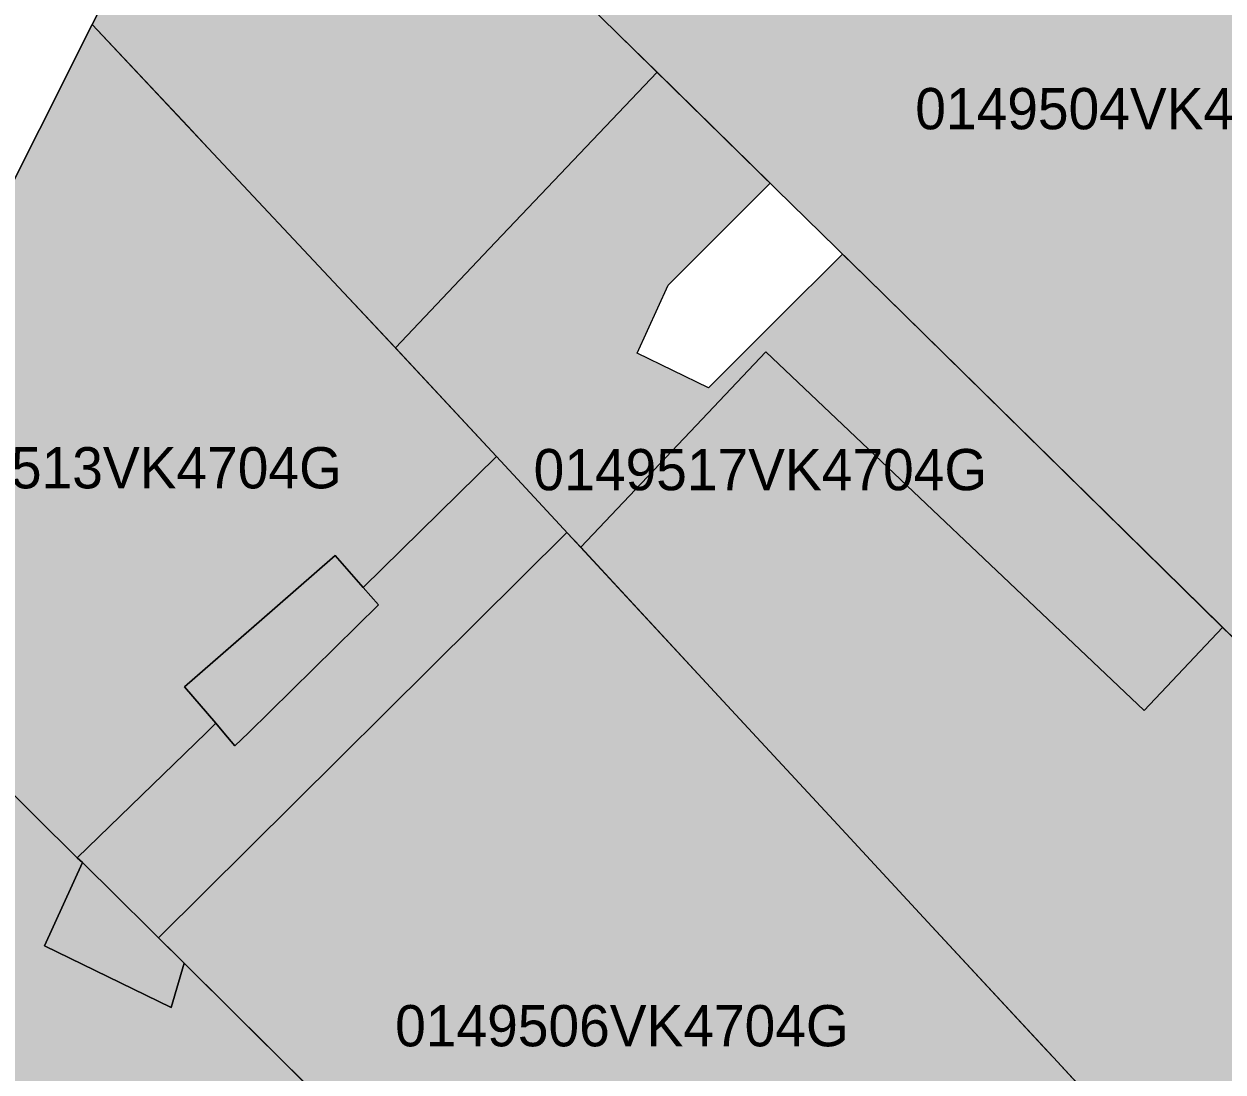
# Model space of a CAD drawing. Header units: metres. Extents: x -6 to 1255, y -2 to 532.
# Drawn here: x 389.32 to 418.4, y 307.46 to 332.88 of the extents above; entities that cross this region are included whole.
import ezdxf

# ---------------------------------------------------------------- set-up
doc = ezdxf.new("R2010")
doc.units = ezdxf.units.M
doc.header["$MEASUREMENT"] = 0
for name, color, linetype, lineweight, true_color in [('TPX_BUILDINGS', 7, 'CONTINUOUS', 0, 0x000000), ('TPX_BUILDINGS_HATCH', 7, 'CONTINUOUS', 0, 0xf0f0f0), ('TPX_BUILDINGS_SHADOWS_HATCH', 7, 'CONTINUOUS', 0, 0x000000), ('TPX_BUILDINGS_SHADOWS_OUTLINES', 7, 'CONTINUOUS', 0, 0x000000), ('TPX_CADASTRES', 7, 'CONTINUOUS', 0, 0x646464), ('TPX_CADASTRES_TEXT', 7, 'CONTINUOUS', 0, 0x000000)]:
    doc.layers.add(name, color=color, linetype=linetype, lineweight=lineweight, true_color=true_color)

msp = doc.modelspace()

# ---------------------------------------------------------------- hatches: boundary and pattern name
at = {"layer": 'TPX_BUILDINGS_HATCH'}
for points in [[(396.413, 343.681), (394.733, 340.201), (397.225, 338.353), (398.516, 337.395), (399.993, 336.301), (403.733, 332.631), (404.673, 331.711), (407.573, 328.871), (409.743, 326.741), (418.394, 318.242), (418.783, 317.861), (421.003, 315.691), (421.23, 315.468), (421.472, 315.23), (424.652, 312.08), (427.052, 314.57), (428.132, 315.69), (432.743, 320.48), (436.193, 324.06), (435.853, 324.39), (429.263, 330.961), (423.183, 337.011), (420.983, 339.181), (418.563, 341.551), (417.423, 340.551), (415.413, 342.491), (416.503, 343.571), (415.473, 344.581), (413.523, 346.501), (411.173, 345.231), (409.273, 347.001), (408.043, 345.611), (405.573, 342.841), (404.423, 341.541), (398.303, 343.181), (396.413, 343.681)], [(394.733, 340.201), (390.973, 332.871), (393.289, 330.398), (393.783, 329.871), (397.073, 326.361), (397.59, 325.809), (398.326, 325.024), (400.603, 327.431), (404.673, 331.711), (403.733, 332.631), (399.993, 336.301), (398.516, 337.395), (397.225, 338.353), (394.733, 340.201)], [(387.123, 325.211), (384.073, 319.131), (384.54, 318.667), (386.753, 316.471), (386.903, 316.321), (387.063, 316.161), (387.543, 315.691), (390.603, 312.661), (393.733, 315.691), (393.973, 315.921), (393.213, 316.801), (394.953, 318.321), (396.863, 319.991), (397.543, 319.211), (400.783, 322.391), (398.326, 325.024), (397.59, 325.809), (397.073, 326.361), (393.783, 329.871), (393.289, 330.398), (390.973, 332.871), (387.123, 325.211)], [(405.623, 323.141), (402.822, 320.19), (406.071, 316.686), (406.993, 315.691), (409.063, 313.461), (411.343, 310.991), (414.133, 307.982), (414.292, 307.811), (415.065, 306.971), (415.902, 306.061), (417.402, 304.431), (417.791, 304.841), (418.412, 304.251), (420.492, 306.45), (419.874, 307.039), (422.633, 309.95), (424.652, 312.08), (421.472, 315.23), (421.23, 315.468), (421.003, 315.691), (418.783, 317.861), (418.394, 318.242), (416.493, 316.231), (407.313, 324.931), (405.623, 323.141)], [(402.487, 320.552), (392.58, 310.715), (393.203, 310.101), (396.321, 307.006), (397.263, 306.071), (399.553, 303.761), (401.832, 301.481), (402.032, 301.271), (405.662, 297.631), (408.432, 294.841), (417.402, 304.431), (415.902, 306.061), (415.065, 306.971), (414.292, 307.811), (414.133, 307.982), (411.343, 310.991), (409.063, 313.461), (406.993, 315.691), (406.071, 316.686), (402.822, 320.19), (402.487, 320.552)]]:
    msp.add_hatch(color=256, dxfattribs=at).paths.add_polyline_path(points)
h = msp.add_hatch(color=256, dxfattribs=at)
h.paths.add_polyline_path([(378.513, 308.521), (375.333, 302.441), (375.842, 302.12), (377.773, 300.901), (378.541, 300.419), (378.873, 300.211), (379.633, 299.731), (382.673, 296.551), (383.633, 298.361), (385.463, 297.461), (383.992, 295.161), (385.652, 293.411), (389.402, 297.231), (391.273, 299.331), (397.263, 306.071), (396.321, 307.006), (393.203, 310.101), (392.883, 309.031), (389.813, 310.521), (390.733, 312.541), (390.603, 312.661), (387.543, 315.691), (387.063, 316.161), (386.903, 316.321), (386.753, 316.471), (384.54, 318.667), (384.073, 319.131), (382.273, 315.691), (378.513, 308.521)])
h.paths.add_polyline_path([(389.253, 301.811), (390.573, 304.311), (393.183, 302.691), (391.413, 300.691), (389.253, 301.811)], flags=16)
at = {"layer": 'TPX_BUILDINGS_SHADOWS_HATCH'}
msp.add_hatch(color=256, dxfattribs=at).paths.add_polyline_path([(390.733, 312.541), (389.813, 310.521), (392.883, 309.031), (393.203, 310.101), (392.58, 310.715), (402.487, 320.552), (402.822, 320.19), (405.623, 323.141), (407.313, 324.931), (416.493, 316.231), (418.394, 318.242), (409.743, 326.741), (409.175, 327.299), (407.592, 325.727), (405.92, 324.056), (404.188, 324.896), (404.941, 326.549), (407.416, 329.024), (404.673, 331.711), (400.603, 327.431), (398.326, 325.024), (400.783, 322.391), (397.543, 319.211), (396.863, 319.991), (395.089, 318.44), (393.213, 316.801), (393.973, 315.921), (393.733, 315.691), (390.603, 312.661), (390.733, 312.541)])

# ---------------------------------------------------------------- linework, layer by layer
at = {"layer": 'TPX_BUILDINGS', "elevation": 0.042}
for points in [[(394.733, 340.201), (390.973, 332.871), (393.289, 330.398), (393.783, 329.871), (397.073, 326.361), (397.59, 325.809), (398.326, 325.024), (400.603, 327.431), (404.673, 331.711), (403.733, 332.631), (399.993, 336.301), (398.516, 337.395), (397.225, 338.353)], [(387.123, 325.211), (384.073, 319.131), (384.54, 318.667), (386.753, 316.471), (386.903, 316.321), (387.063, 316.161), (387.543, 315.691), (390.603, 312.661), (393.733, 315.691), (393.973, 315.921), (393.213, 316.801), (394.953, 318.321), (396.863, 319.991), (397.543, 319.211), (400.783, 322.391), (398.326, 325.024), (397.59, 325.809), (397.073, 326.361), (393.783, 329.871), (393.289, 330.398), (390.973, 332.871)], [(405.623, 323.141), (402.822, 320.19), (406.071, 316.686), (406.993, 315.691), (409.063, 313.461), (411.343, 310.991), (414.133, 307.982), (414.292, 307.811), (415.065, 306.971), (415.902, 306.061), (417.402, 304.431), (417.791, 304.841), (418.412, 304.251), (420.492, 306.45), (419.874, 307.039), (422.633, 309.95), (424.652, 312.08), (421.472, 315.23), (421.23, 315.468), (421.003, 315.691), (418.783, 317.861), (418.394, 318.242), (416.493, 316.231), (407.313, 324.931)], [(402.487, 320.552), (392.58, 310.715), (393.203, 310.101), (396.321, 307.006), (397.263, 306.071), (399.553, 303.761), (401.832, 301.481), (402.032, 301.271), (405.662, 297.631), (408.432, 294.841), (417.402, 304.431), (415.902, 306.061), (415.065, 306.971), (414.292, 307.811), (414.133, 307.982), (411.343, 310.991), (409.063, 313.461), (406.993, 315.691), (406.071, 316.686), (402.822, 320.19)]]:
    msp.add_lwpolyline(points, close=True, dxfattribs=at)
for points in [[(399.993, 336.301), (403.733, 332.631), (404.673, 331.711), (407.573, 328.871), (409.743, 326.741), (418.394, 318.242), (418.783, 317.861), (421.003, 315.691), (421.23, 315.468), (421.472, 315.23), (424.652, 312.08), (427.052, 314.57), (428.132, 315.69), (432.743, 320.48), (436.193, 324.06), (435.853, 324.39), (429.263, 330.961), (423.183, 337.011)], [(396.321, 307.006), (393.203, 310.101), (392.883, 309.031), (389.813, 310.521), (390.733, 312.541), (390.603, 312.661), (387.543, 315.691), (387.063, 316.161), (386.903, 316.321), (386.753, 316.471), (384.54, 318.667), (384.073, 319.131), (382.273, 315.691), (378.513, 308.521), (375.333, 302.441)]]:
    msp.add_lwpolyline(points, dxfattribs=at)
at = {"layer": 'TPX_BUILDINGS_SHADOWS_OUTLINES', "elevation": 0.039}
msp.add_lwpolyline([(342.072, 275.541), (372.725, 306.194), (375.236, 309.184), (374.588, 309.762), (375.32, 310.638), (380.026, 315.344), (385.299, 321.576), (387.123, 325.211), (390.973, 332.871), (394.733, 340.201)], dxfattribs=at)
msp.add_lwpolyline([(390.733, 312.541), (389.813, 310.521), (392.883, 309.031), (393.203, 310.101), (392.58, 310.715), (402.487, 320.552), (402.822, 320.19), (405.623, 323.141), (407.313, 324.931), (416.493, 316.231), (418.394, 318.242), (409.743, 326.741), (409.175, 327.299), (407.592, 325.727), (405.92, 324.056), (404.188, 324.896), (404.941, 326.549), (407.416, 329.024), (404.673, 331.711), (400.603, 327.431), (398.326, 325.024), (400.783, 322.391), (397.543, 319.211), (396.863, 319.991), (395.089, 318.44), (393.213, 316.801), (393.973, 315.921), (393.733, 315.691), (390.603, 312.661)], close=True, dxfattribs=at)
at = {"layer": 'TPX_CADASTRES', "elevation": 0.024}
for points in [[(394.733, 340.201), (390.973, 332.871), (393.293, 330.401), (393.783, 329.871), (397.073, 326.361), (398.273, 325.081), (400.783, 322.391), (406.993, 315.691), (409.063, 313.461), (411.343, 310.991), (414.292, 307.811), (417.402, 304.431), (424.652, 312.081), (421.543, 315.161), (421.003, 315.691), (418.783, 317.861), (409.743, 326.741), (407.573, 328.871), (403.733, 332.631), (399.993, 336.301)], [(387.123, 325.211), (384.073, 319.132), (386.753, 316.471), (387.063, 316.161), (387.543, 315.691), (390.603, 312.661), (393.733, 315.691), (393.973, 315.921), (394.163, 315.691), (394.433, 315.371), (394.763, 315.691), (397.913, 318.791), (397.543, 319.211), (400.783, 322.391), (398.273, 325.081), (397.073, 326.361), (393.783, 329.871), (390.973, 332.871)], [(393.733, 315.691), (390.603, 312.661), (390.733, 312.541), (393.203, 310.101), (397.263, 306.071), (399.553, 303.761), (401.832, 301.481), (402.032, 301.271), (405.662, 297.631), (408.432, 294.841), (417.402, 304.431), (414.292, 307.811), (411.343, 310.991), (409.063, 313.461), (406.993, 315.691), (400.783, 322.391), (397.543, 319.211), (397.913, 318.791), (394.763, 315.691), (394.433, 315.371), (394.163, 315.691), (393.973, 315.921)], [(378.513, 308.522), (375.333, 302.442), (377.773, 300.901), (378.873, 300.211), (379.633, 299.731), (382.673, 296.551), (383.083, 296.111), (383.992, 295.161), (385.652, 293.411), (389.402, 297.231), (391.273, 299.331), (397.263, 306.071), (393.203, 310.101), (390.733, 312.541), (390.603, 312.661), (387.543, 315.691), (387.063, 316.161), (386.753, 316.471), (384.073, 319.132), (382.273, 315.692)]]:
    msp.add_lwpolyline(points, close=True, dxfattribs=at)
msp.add_lwpolyline([(399.993, 336.301), (403.733, 332.631), (407.573, 328.871), (409.743, 326.741), (418.783, 317.861), (421.003, 315.691), (421.543, 315.161), (424.652, 312.081), (427.052, 314.571), (428.132, 315.691), (432.743, 320.481), (436.193, 324.061), (435.853, 324.391), (429.263, 330.961), (423.183, 337.011)], dxfattribs=at)

# ---------------------------------------------------------------- texts
at = {"layer": 'TPX_CADASTRES_TEXT'}
for s, p in [('0149504VK4704G', (410.938, 330.328, 0.024)), ('0149513VK4704G', (386.025, 321.618, 0.024)), ('0149517VK4704G', (401.679, 321.573, 0.024)), ('0149506VK4704G', (398.321, 308.086, 0.024))]:
    msp.add_text(s, height=1, dxfattribs=at).set_placement(p)

doc.saveas('drawing.dxf')
